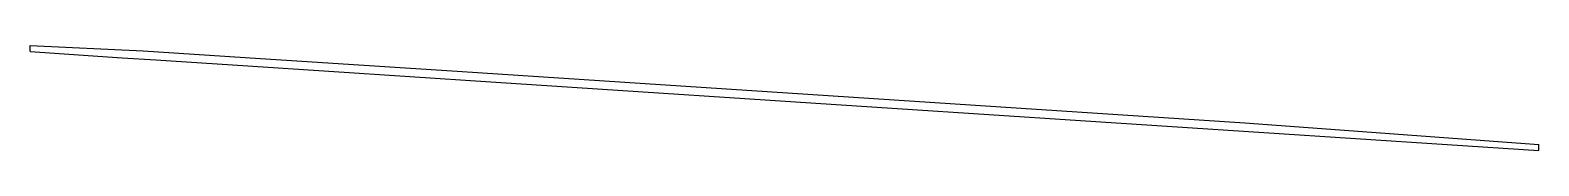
# Model space of a CAD drawing. Header units: inches. Extents: x -576 to 143, y 26 to 77.
import ezdxf

# ---------------------------------------------------------------- set-up
doc = ezdxf.new("R2010")
doc.units = ezdxf.units.IN
doc.header["$MEASUREMENT"] = 0

msp = doc.modelspace()

# ---------------------------------------------------------------- linework, layer by layer
for p, q in [((-576.26, 76.56), (-522.44, 74.03)), ((-576.26, 73.56), (-576.26, 76.56)), ((-576.26, 73.56), (-532.42, 70.69)), ((-522.44, 74.03), (-466.49, 70.36)), ((-532.42, 70.69), (-516.39, 69.63)), ((-516.39, 69.63), (-472.55, 66.75)), ((-472.55, 66.75), (-356.73, 59.15)), ((-466.49, 70.36), (-372.76, 64.2)), ((-372.76, 64.2), (2.5, 39.57)), ((-356.73, 59.15), (-163.21, 46.44)), ((-163.21, 46.44), (142.47, 26.37)), ((2.5, 39.57), (142.5, 29.37)), ((142.47, 26.37), (142.5, 29.37))]:
    msp.add_line(p, q)

doc.saveas('drawing.dxf')
